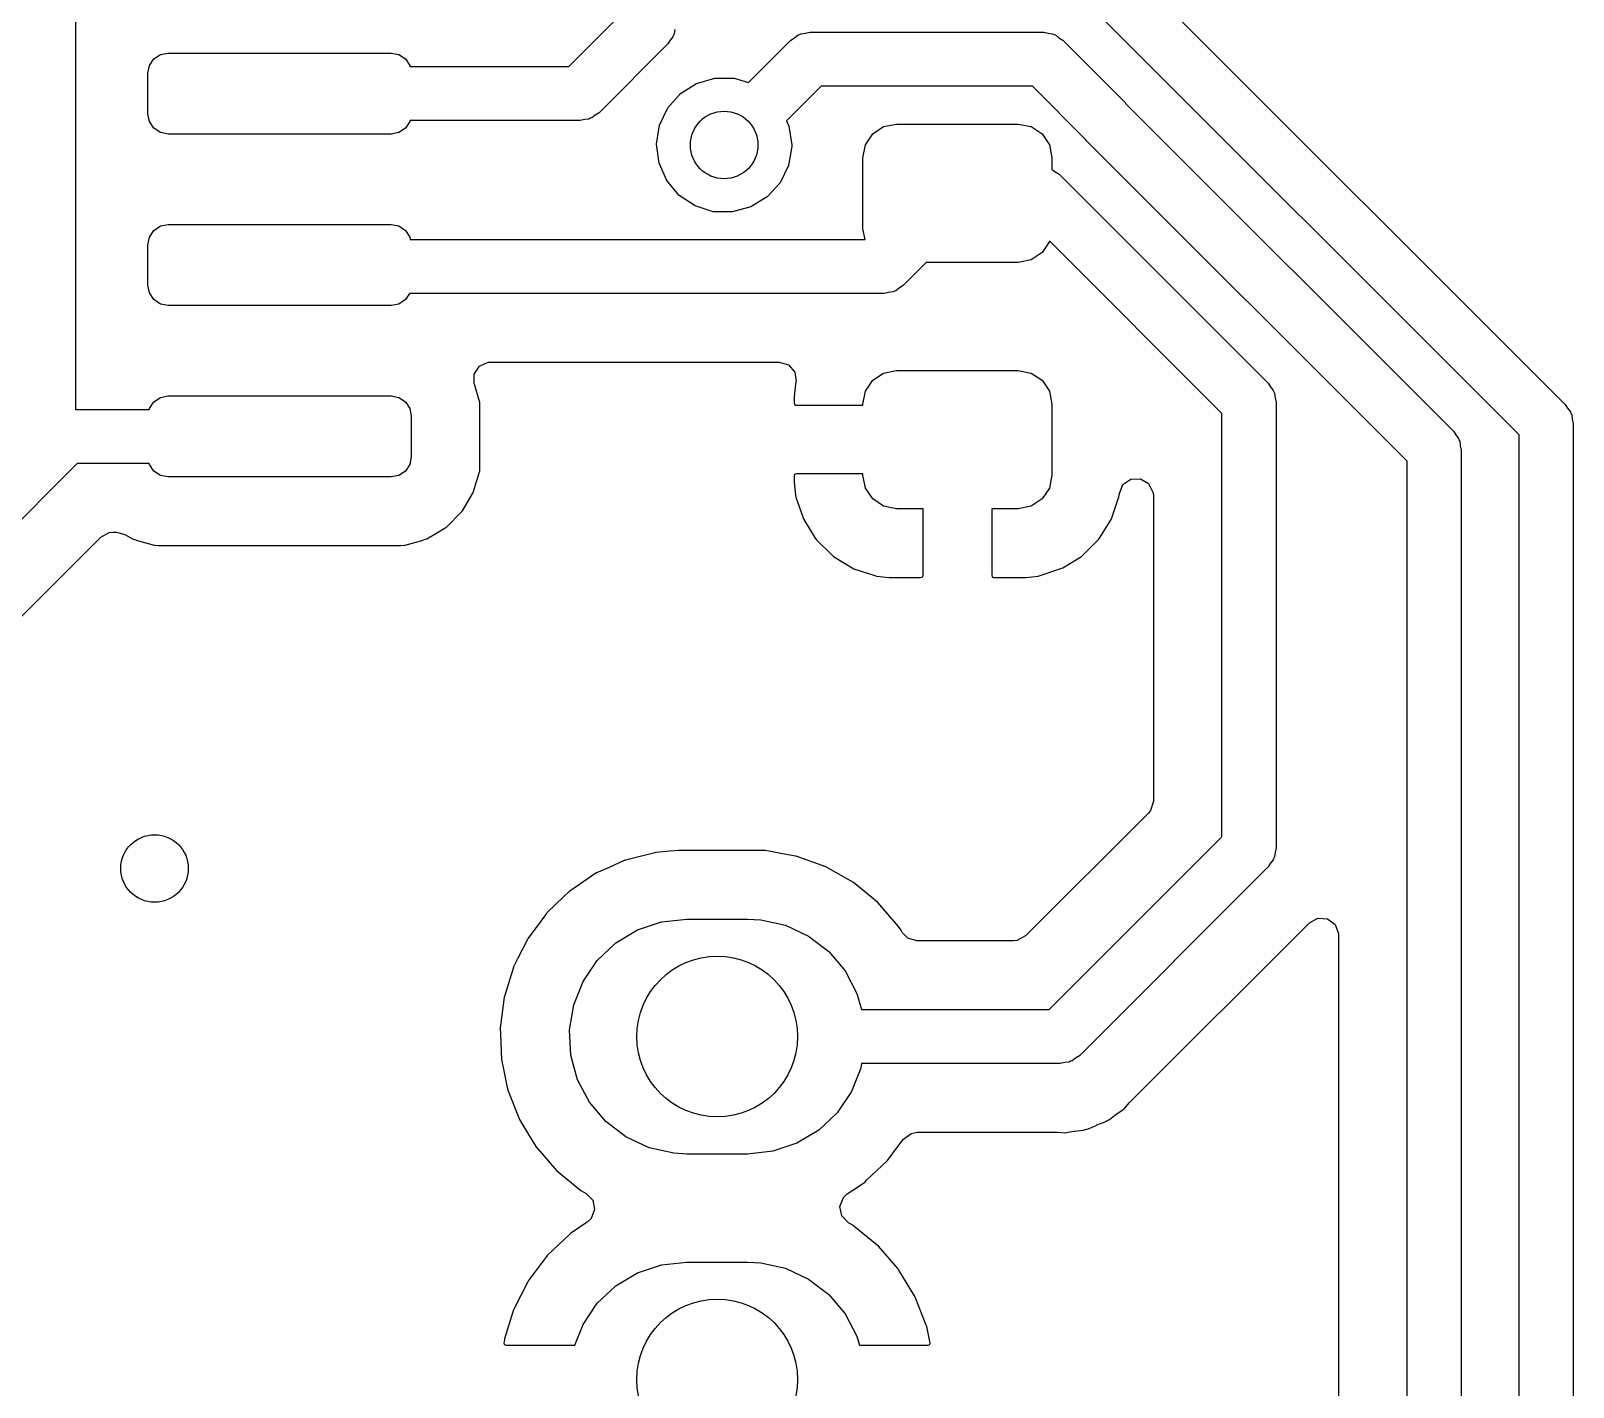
# Model space of a CAD drawing. Extents: x 83 to 135, y -230 to -45.
# Drawn here: x 123.19 to 134.61, y -120.07 to -110.03 of the extents above; entities that cross this region are included whole.
import ezdxf

# ---------------------------------------------------------------- set-up
doc = ezdxf.new("R2010")
doc.units = 0
doc.layers.add('BLACK', color=7, linetype='CONTINUOUS')

msp = doc.modelspace()

# ---------------------------------------------------------------- linework, layer by layer
at = {"layer": 'BLACK', "linetype": 'CONTINUOUS'}
for p, q in [((123.519, -109.096), (123.519, -112.83)), ((130.87, -109.114), (134.548, -112.793)), ((134.207, -113.017), (130.645, -109.455)), ((127.171, -110.29), (127.562, -109.899)), ((127.942, -110.069), (127.921, -110.095)), ((127.945, -110.058), (127.942, -110.069)), ((127.951, -110.048), (127.945, -110.058)), ((127.955, -110.015), (127.951, -110.048)), ((128.815, -110.094), (128.843, -110.077)), ((128.843, -110.077), (128.869, -110.056)), ((128.869, -110.056), (128.88, -110.053)), ((128.88, -110.053), (128.89, -110.047)), ((128.89, -110.047), (128.923, -110.043)), ((128.923, -110.043), (128.956, -110.036)), ((128.956, -110.036), (130.687, -110.036)), ((130.687, -110.036), (130.719, -110.043)), ((130.719, -110.043), (130.753, -110.047)), ((130.753, -110.047), (130.762, -110.053)), ((130.762, -110.053), (130.774, -110.056)), ((130.774, -110.056), (130.8, -110.077)), ((130.8, -110.077), (130.828, -110.095)), ((124.148, -110.201), (124.205, -110.19)), ((124.205, -110.19), (125.855, -110.19)), ((125.855, -110.19), (125.912, -110.201)), ((127.903, -110.123), (127.395, -110.632)), ((127.921, -110.095), (127.903, -110.123)), ((128.501, -110.408), (128.815, -110.094)), ((130.828, -110.095), (131.289, -110.556)), ((124.055, -110.34), (124.066, -110.283)), ((124.066, -110.283), (124.099, -110.234)), ((124.099, -110.234), (124.148, -110.201)), ((125.912, -110.201), (125.961, -110.234)), ((125.961, -110.234), (125.994, -110.283)), ((125.994, -110.283), (125.995, -110.29)), ((125.995, -110.29), (127.171, -110.29)), ((124.055, -110.64), (124.055, -110.34)), ((127.997, -110.49), (128.117, -110.415)), ((128.117, -110.415), (128.253, -110.376)), ((128.253, -110.376), (128.395, -110.376)), ((128.395, -110.376), (128.501, -110.408)), ((127.903, -110.596), (127.997, -110.49)), ((129.039, -110.436), (128.783, -110.692)), ((130.604, -110.436), (129.039, -110.436)), ((131, -110.832), (130.604, -110.436)), ((124.066, -110.697), (124.055, -110.64)), ((127.367, -110.649), (127.341, -110.67)), ((127.395, -110.632), (127.367, -110.649)), ((127.843, -110.725), (127.903, -110.596)), ((131.289, -110.556), (131.295, -110.565)), ((131.295, -110.565), (133.72, -112.99)), ((124.099, -110.746), (124.066, -110.697)), ((124.148, -110.779), (124.099, -110.746)), ((125.961, -110.746), (125.912, -110.779)), ((125.994, -110.697), (125.961, -110.746)), ((125.995, -110.69), (125.994, -110.697)), ((127.254, -110.69), (125.995, -110.69)), ((127.287, -110.683), (127.254, -110.69)), ((127.32, -110.679), (127.287, -110.683)), ((127.33, -110.673), (127.32, -110.679)), ((127.341, -110.67), (127.33, -110.673)), ((127.821, -110.865), (127.843, -110.725)), ((128.783, -110.692), (128.801, -110.731)), ((128.801, -110.731), (128.821, -110.871)), ((129.421, -110.789), (129.502, -110.735)), ((129.502, -110.735), (129.598, -110.716)), ((129.598, -110.716), (130.498, -110.716)), ((130.498, -110.716), (130.594, -110.735)), ((130.594, -110.735), (130.675, -110.789)), ((124.205, -110.79), (124.148, -110.779)), ((125.855, -110.79), (124.205, -110.79)), ((125.912, -110.779), (125.855, -110.79)), ((127.839, -111.005), (127.821, -110.865)), ((128.821, -110.871), (128.821, -110.883)), ((129.348, -110.966), (129.367, -110.87)), ((129.367, -110.87), (129.421, -110.789)), ((130.675, -110.789), (130.729, -110.87)), ((130.729, -110.87), (130.748, -110.966)), ((131.006, -110.842), (131, -110.832)), ((133.379, -113.214), (131.006, -110.842)), ((128.821, -110.883), (128.797, -111.023)), ((129.348, -111.491), (129.348, -110.966)), ((130.748, -110.966), (130.748, -111.05)), ((127.896, -111.135), (127.839, -111.005)), ((128.797, -111.023), (128.735, -111.151)), ((130.748, -111.05), (130.773, -111.069)), ((130.773, -111.069), (130.801, -111.087)), ((130.801, -111.087), (132.349, -112.635)), ((127.988, -111.244), (127.896, -111.135)), ((128.735, -111.151), (128.64, -111.256)), ((128.106, -111.322), (127.988, -111.244)), ((128.241, -111.365), (128.106, -111.322)), ((128.519, -111.33), (128.383, -111.367)), ((128.64, -111.256), (128.519, -111.33)), ((128.383, -111.367), (128.241, -111.365)), ((124.055, -111.61), (124.066, -111.553)), ((124.066, -111.553), (124.099, -111.504)), ((124.099, -111.504), (124.148, -111.471)), ((124.148, -111.471), (124.205, -111.46)), ((124.205, -111.46), (125.855, -111.46)), ((125.855, -111.46), (125.912, -111.471)), ((125.912, -111.471), (125.961, -111.504)), ((125.961, -111.504), (125.994, -111.553)), ((125.994, -111.553), (125.997, -111.571)), ((129.364, -111.571), (129.348, -111.491)), ((124.055, -111.91), (124.055, -111.61)), ((125.997, -111.571), (129.364, -111.571)), ((130.675, -111.668), (130.594, -111.722)), ((130.729, -111.587), (130.675, -111.668)), ((130.73, -111.582), (130.729, -111.587)), ((132.007, -112.859), (130.73, -111.582)), ((129.818, -111.741), (129.647, -111.912)), ((130.498, -111.741), (129.818, -111.741)), ((130.594, -111.722), (130.498, -111.741)), ((124.066, -111.967), (124.055, -111.91)), ((124.099, -112.016), (124.066, -111.967)), ((124.148, -112.049), (124.099, -112.016)), ((125.961, -112.016), (125.912, -112.049)), ((125.992, -111.971), (125.961, -112.016)), ((129.506, -111.971), (125.992, -111.971)), ((129.539, -111.963), (129.506, -111.971)), ((129.572, -111.959), (129.539, -111.963)), ((129.582, -111.953), (129.572, -111.959)), ((129.593, -111.951), (129.582, -111.953)), ((129.619, -111.93), (129.593, -111.951)), ((129.647, -111.912), (129.619, -111.93)), ((124.205, -112.06), (124.148, -112.049)), ((125.855, -112.06), (124.205, -112.06)), ((125.912, -112.049), (125.855, -112.06)), ((126.471, -112.569), (126.51, -112.51)), ((126.471, -112.64), (126.471, -112.569)), ((126.51, -112.51), (126.574, -112.48)), ((126.574, -112.48), (126.592, -112.479)), ((126.592, -112.479), (128.729, -112.479)), ((128.729, -112.479), (128.797, -112.499)), ((128.797, -112.499), (128.844, -112.553)), ((128.844, -112.553), (128.854, -112.623)), ((129.421, -112.614), (129.502, -112.56)), ((129.502, -112.56), (129.598, -112.541)), ((129.598, -112.541), (130.498, -112.541)), ((130.498, -112.541), (130.594, -112.56)), ((130.594, -112.56), (130.675, -112.614)), ((126.472, -112.643), (126.471, -112.64)), ((126.509, -112.77), (126.472, -112.643)), ((128.85, -112.643), (128.84, -112.737)), ((128.852, -112.631), (128.85, -112.643)), ((128.854, -112.623), (128.852, -112.631)), ((129.348, -112.791), (129.367, -112.695)), ((129.367, -112.695), (129.421, -112.614)), ((130.675, -112.614), (130.729, -112.695)), ((130.729, -112.695), (130.748, -112.791)), ((132.349, -112.635), (132.366, -112.663)), ((132.366, -112.663), (132.387, -112.689)), ((132.387, -112.689), (132.39, -112.7)), ((132.39, -112.7), (132.396, -112.71)), ((124.066, -112.823), (124.099, -112.774)), ((124.099, -112.774), (124.148, -112.741)), ((124.148, -112.741), (124.205, -112.73)), ((124.205, -112.73), (125.855, -112.73)), ((125.855, -112.73), (125.912, -112.741)), ((125.912, -112.741), (125.961, -112.774)), ((125.961, -112.774), (125.994, -112.823)), ((126.511, -112.776), (126.509, -112.77)), ((126.509, -112.77), (126.509, -112.77)), ((126.511, -112.783), (126.511, -112.776)), ((126.513, -112.809), (126.511, -112.783)), ((126.511, -112.783), (126.511, -112.783)), ((126.513, -112.813), (126.513, -112.809)), ((126.513, -113.247), (126.513, -112.813)), ((128.84, -112.737), (128.84, -112.744)), ((128.84, -112.744), (128.84, -112.781)), ((128.84, -112.781), (128.844, -112.797)), ((128.844, -112.797), (128.846, -112.798)), ((128.846, -112.798), (128.854, -112.799)), ((128.854, -112.799), (129.348, -112.799)), ((129.348, -112.799), (129.348, -112.791)), ((130.748, -112.791), (130.748, -113.316)), ((132.396, -112.71), (132.4, -112.743)), ((132.4, -112.743), (132.407, -112.776)), ((132.407, -112.776), (132.407, -116.078)), ((134.548, -112.793), (134.566, -112.821)), ((123.519, -112.83), (124.065, -112.83)), ((124.065, -112.83), (124.066, -112.823)), ((125.994, -112.823), (126.005, -112.88)), ((126.005, -112.88), (126.005, -113.18)), ((132.007, -115.995), (132.007, -112.859)), ((134.566, -112.821), (134.587, -112.847)), ((134.587, -112.847), (134.589, -112.859)), ((134.589, -112.859), (134.596, -112.868)), ((134.596, -112.868), (134.599, -112.902)), ((134.599, -112.902), (134.607, -112.934)), ((133.72, -112.99), (133.738, -113.019)), ((133.738, -113.019), (133.759, -113.045)), ((133.759, -113.045), (133.761, -113.056)), ((134.207, -221.872), (134.207, -113.017)), ((134.607, -112.934), (134.607, -221.956)), ((133.761, -113.056), (133.767, -113.066)), ((133.767, -113.066), (133.771, -113.099)), ((133.771, -113.099), (133.779, -113.132)), ((133.779, -113.132), (133.779, -211.482)), ((123.532, -113.23), (120.774, -115.988)), ((124.065, -113.23), (123.532, -113.23)), ((124.066, -113.237), (124.065, -113.23)), ((124.099, -113.286), (124.066, -113.237)), ((125.994, -113.237), (125.961, -113.286)), ((126.005, -113.18), (125.994, -113.237)), ((126.511, -113.273), (126.513, -113.249)), ((126.511, -113.284), (126.511, -113.273)), ((126.513, -113.249), (126.513, -113.247)), ((126.513, -113.249), (126.513, -113.249)), ((133.379, -211.399), (133.379, -113.214)), ((124.148, -113.319), (124.099, -113.286)), ((124.205, -113.33), (124.148, -113.319)), ((125.855, -113.33), (124.205, -113.33)), ((125.912, -113.319), (125.855, -113.33)), ((125.961, -113.286), (125.912, -113.319)), ((126.464, -113.444), (126.488, -113.363)), ((126.488, -113.363), (126.511, -113.284)), ((128.842, -113.313), (128.84, -113.321)), ((128.84, -113.321), (128.84, -113.363)), ((128.84, -113.363), (128.84, -113.37)), ((128.84, -113.37), (128.85, -113.465)), ((128.843, -113.312), (128.842, -113.313)), ((128.858, -113.307), (128.843, -113.312)), ((129.348, -113.307), (128.858, -113.307)), ((129.348, -113.316), (129.348, -113.307)), ((129.367, -113.412), (129.348, -113.316)), ((130.748, -113.316), (130.729, -113.412)), ((131.247, -113.453), (131.274, -113.387)), ((131.274, -113.387), (131.332, -113.346)), ((131.332, -113.346), (131.403, -113.343)), ((131.403, -113.343), (131.464, -113.379)), ((131.464, -113.379), (131.496, -113.443)), ((126.383, -113.58), (126.46, -113.45)), ((126.46, -113.45), (126.464, -113.444)), ((128.85, -113.465), (128.853, -113.479)), ((128.853, -113.479), (128.905, -113.633)), ((129.421, -113.493), (129.367, -113.412)), ((129.502, -113.547), (129.421, -113.493)), ((130.675, -113.493), (130.594, -113.547)), ((130.729, -113.412), (130.675, -113.493)), ((131.192, -113.632), (131.243, -113.477)), ((131.243, -113.477), (131.246, -113.464)), ((131.246, -113.464), (131.247, -113.453)), ((131.496, -113.443), (131.499, -113.466)), ((131.499, -113.466), (131.499, -115.732)), ((126.262, -113.704), (126.379, -113.587)), ((126.379, -113.587), (126.383, -113.58)), ((126.383, -113.58), (126.383, -113.58)), ((129.598, -113.566), (129.502, -113.547)), ((129.794, -113.566), (129.598, -113.566)), ((129.794, -114.06), (129.794, -113.566)), ((130.498, -113.566), (130.302, -113.566)), ((130.302, -113.566), (130.302, -114.056)), ((130.594, -113.547), (130.498, -113.566)), ((126.175, -113.756), (126.255, -113.708)), ((126.255, -113.708), (126.262, -113.704)), ((126.255, -113.708), (126.255, -113.708)), ((128.905, -113.633), (128.911, -113.646)), ((128.911, -113.646), (128.996, -113.784)), ((131.101, -113.783), (131.186, -113.645)), ((131.186, -113.645), (131.192, -113.632)), ((122.663, -114.818), (123.706, -113.775)), ((123.706, -113.775), (123.768, -113.741)), ((123.768, -113.741), (123.795, -113.739)), ((123.795, -113.739), (123.821, -113.739)), ((123.821, -113.739), (123.885, -113.756)), ((123.885, -113.756), (123.941, -113.789)), ((123.941, -113.789), (123.949, -113.791)), ((123.949, -113.791), (123.949, -113.791)), ((123.949, -113.791), (123.984, -113.802)), ((123.984, -113.802), (124.101, -113.836)), ((124.101, -113.836), (124.108, -113.836)), ((124.108, -113.836), (124.108, -113.836)), ((124.108, -113.836), (124.136, -113.838)), ((124.136, -113.838), (124.136, -113.838)), ((124.136, -113.838), (124.138, -113.838)), ((124.138, -113.838), (125.922, -113.838)), ((125.922, -113.838), (125.924, -113.838)), ((125.924, -113.838), (125.952, -113.836)), ((125.924, -113.838), (125.924, -113.838)), ((125.952, -113.836), (125.952, -113.836)), ((125.952, -113.836), (125.959, -113.836)), ((125.959, -113.836), (126.076, -113.802)), ((126.076, -113.802), (126.111, -113.791)), ((126.111, -113.791), (126.119, -113.789)), ((126.111, -113.791), (126.111, -113.791)), ((126.119, -113.789), (126.175, -113.756)), ((128.996, -113.784), (129.005, -113.795)), ((129.005, -113.795), (129.12, -113.91)), ((130.977, -113.909), (131.092, -113.794)), ((131.092, -113.794), (131.101, -113.783)), ((129.12, -113.91), (129.131, -113.919)), ((129.131, -113.919), (129.269, -114.004)), ((130.828, -114.003), (130.966, -113.918)), ((130.966, -113.918), (130.977, -113.909)), ((129.269, -114.004), (129.282, -114.01)), ((129.282, -114.01), (129.437, -114.061)), ((129.437, -114.061), (129.45, -114.064)), ((129.45, -114.064), (129.544, -114.074)), ((129.544, -114.074), (129.551, -114.074)), ((129.551, -114.074), (129.776, -114.074)), ((129.776, -114.074), (129.791, -114.07)), ((129.791, -114.07), (129.792, -114.068)), ((129.792, -114.068), (129.794, -114.06)), ((130.302, -114.056), (130.306, -114.071)), ((130.306, -114.071), (130.308, -114.072)), ((130.308, -114.072), (130.316, -114.074)), ((130.316, -114.074), (130.545, -114.074)), ((130.545, -114.074), (130.552, -114.074)), ((130.552, -114.074), (130.647, -114.064)), ((130.647, -114.064), (130.661, -114.061)), ((130.661, -114.061), (130.815, -114.009)), ((130.815, -114.009), (130.828, -114.003)), ((131.499, -115.732), (131.478, -115.8)), ((131.462, -115.821), (130.553, -116.73)), ((131.478, -115.8), (131.462, -115.821)), ((130.727, -117.275), (132.007, -115.995)), ((127.807, -116.113), (127.591, -116.169)), ((127.812, -116.111), (127.807, -116.113)), ((127.807, -116.113), (127.807, -116.113)), ((127.817, -116.111), (127.812, -116.111)), ((127.918, -116.102), (127.817, -116.111)), ((127.817, -116.111), (127.817, -116.111)), ((127.986, -116.096), (127.918, -116.102)), ((128.601, -116.096), (127.986, -116.096)), ((128.602, -116.097), (128.601, -116.096)), ((128.621, -116.097), (128.602, -116.097)), ((128.602, -116.097), (128.602, -116.097)), ((128.625, -116.098), (128.621, -116.097)), ((128.621, -116.097), (128.621, -116.097)), ((128.769, -116.124), (128.625, -116.098)), ((128.85, -116.138), (128.769, -116.124)), ((132.4, -116.111), (132.396, -116.144)), ((132.407, -116.078), (132.4, -116.111)), ((127.471, -116.222), (127.372, -116.266)), ((127.581, -116.172), (127.471, -116.222)), ((127.585, -116.17), (127.581, -116.172)), ((127.581, -116.172), (127.581, -116.172)), ((127.591, -116.169), (127.585, -116.17)), ((127.591, -116.169), (127.591, -116.169)), ((128.855, -116.139), (128.85, -116.138)), ((128.85, -116.138), (128.85, -116.138)), ((129.075, -116.219), (128.855, -116.139)), ((129.279, -116.335), (129.075, -116.219)), ((132.348, -116.219), (130.951, -117.617)), ((132.366, -116.191), (132.348, -116.219)), ((132.387, -116.165), (132.366, -116.191)), ((132.39, -116.154), (132.387, -116.165)), ((132.396, -116.144), (132.39, -116.154)), ((127.372, -116.266), (127.178, -116.397)), ((129.46, -116.483), (129.279, -116.335)), ((127.135, -116.438), (127.009, -116.558)), ((127.174, -116.4), (127.135, -116.438)), ((127.178, -116.397), (127.174, -116.4)), ((127.174, -116.4), (127.174, -116.4)), ((127.006, -116.563), (126.963, -116.62)), ((127.009, -116.558), (127.006, -116.563)), ((129.613, -116.66), (129.46, -116.483)), ((126.963, -116.62), (126.869, -116.746)), ((127.519, -116.782), (127.68, -116.685)), ((127.68, -116.685), (127.858, -116.625)), ((127.858, -116.625), (128.045, -116.605)), ((128.045, -116.605), (128.495, -116.605)), ((128.495, -116.605), (128.592, -116.61)), ((128.592, -116.61), (128.775, -116.651)), ((128.775, -116.651), (128.946, -116.731)), ((129.633, -116.692), (129.613, -116.66)), ((129.641, -116.706), (129.633, -116.692)), ((131.328, -117.959), (132.655, -116.632)), ((132.655, -116.632), (132.717, -116.598)), ((132.717, -116.598), (132.788, -116.603)), ((132.788, -116.603), (132.845, -116.646)), ((132.845, -116.646), (132.87, -116.712)), ((126.867, -116.751), (126.791, -116.9)), ((126.869, -116.746), (126.867, -116.751)), ((126.867, -116.751), (126.867, -116.751)), ((127.382, -116.911), (127.519, -116.782)), ((128.946, -116.731), (129.095, -116.845)), ((129.68, -116.746), (129.641, -116.706)), ((129.748, -116.766), (129.68, -116.746)), ((130.464, -116.766), (129.748, -116.766)), ((130.491, -116.764), (130.464, -116.766)), ((130.553, -116.73), (130.491, -116.764)), ((132.87, -116.712), (132.87, -116.721)), ((132.87, -116.721), (132.87, -128.89)), ((126.791, -116.9), (126.763, -116.954)), ((127.277, -117.067), (127.382, -116.911)), ((129.095, -116.845), (129.216, -116.989)), ((126.763, -116.954), (126.694, -117.178)), ((129.216, -116.989), (129.304, -117.155)), ((127.207, -117.241), (127.277, -117.067)), ((129.304, -117.155), (129.337, -117.275)), ((126.693, -117.183), (126.668, -117.374)), ((126.694, -117.178), (126.693, -117.183)), ((126.693, -117.183), (126.693, -117.183)), ((127.176, -117.426), (127.207, -117.241)), ((126.668, -117.374), (126.663, -117.41)), ((129.337, -117.275), (130.727, -117.275)), ((126.663, -117.41), (126.663, -117.415)), ((126.663, -117.415), (126.663, -117.415)), ((126.663, -117.415), (126.665, -117.456)), ((126.665, -117.456), (126.672, -117.644)), ((127.186, -117.614), (127.176, -117.426)), ((127.236, -117.795), (127.186, -117.614)), ((126.672, -117.644), (126.689, -117.728)), ((126.689, -117.728), (126.713, -117.84)), ((129.333, -117.709), (129.263, -117.883)), ((129.339, -117.675), (129.333, -117.709)), ((130.81, -117.675), (129.339, -117.675)), ((130.843, -117.668), (130.81, -117.675)), ((130.876, -117.664), (130.843, -117.668)), ((130.886, -117.658), (130.876, -117.664)), ((130.897, -117.655), (130.886, -117.658)), ((130.923, -117.634), (130.897, -117.655)), ((130.951, -117.617), (130.923, -117.634)), ((126.713, -117.84), (126.72, -117.873)), ((127.324, -117.961), (127.236, -117.795)), ((126.72, -117.873), (126.806, -118.09)), ((129.263, -117.883), (129.158, -118.039)), ((127.445, -118.105), (127.324, -117.961)), ((129.158, -118.039), (129.021, -118.168)), ((131.173, -118.089), (131.224, -118.05)), ((131.224, -118.05), (131.229, -118.047)), ((131.229, -118.047), (131.276, -118.015)), ((131.276, -118.015), (131.282, -118.01)), ((131.276, -118.015), (131.276, -118.015)), ((131.282, -118.01), (131.323, -117.964)), ((131.323, -117.964), (131.328, -117.959)), ((126.806, -118.09), (126.831, -118.131)), ((126.831, -118.131), (126.865, -118.188)), ((127.594, -118.219), (127.445, -118.105)), ((129.021, -118.168), (128.86, -118.265)), ((129.705, -118.192), (129.749, -118.183)), ((129.749, -118.183), (130.781, -118.183)), ((130.781, -118.183), (130.79, -118.184)), ((130.79, -118.184), (130.84, -118.187)), ((130.847, -118.188), (130.855, -118.186)), ((130.855, -118.186), (130.881, -118.182)), ((130.855, -118.186), (130.855, -118.186)), ((130.881, -118.182), (130.91, -118.177)), ((130.91, -118.177), (130.917, -118.176)), ((130.917, -118.176), (130.98, -118.168)), ((130.98, -118.168), (130.987, -118.165)), ((130.987, -118.165), (130.99, -118.165)), ((130.99, -118.165), (131.006, -118.16)), ((131.006, -118.16), (131.009, -118.16)), ((131.009, -118.16), (131.016, -118.158)), ((131.016, -118.158), (131.075, -118.133)), ((131.075, -118.133), (131.081, -118.13)), ((131.081, -118.13), (131.134, -118.11)), ((131.134, -118.11), (131.141, -118.107)), ((131.134, -118.11), (131.134, -118.11)), ((131.141, -118.107), (131.147, -118.103)), ((131.147, -118.103), (131.149, -118.102)), ((131.149, -118.102), (131.164, -118.094)), ((131.164, -118.094), (131.166, -118.092)), ((131.166, -118.092), (131.173, -118.089)), ((126.865, -118.188), (126.927, -118.29)), ((126.927, -118.29), (127.08, -118.467)), ((127.765, -118.299), (127.594, -118.219)), ((127.948, -118.34), (127.765, -118.299)), ((128.86, -118.265), (128.682, -118.325)), ((129.531, -118.392), (129.607, -118.29)), ((129.607, -118.29), (129.648, -118.234)), ((129.648, -118.234), (129.705, -118.192)), ((130.84, -118.187), (130.84, -118.187)), ((130.84, -118.187), (130.847, -118.188)), ((128.045, -118.345), (127.948, -118.34)), ((128.495, -118.345), (128.045, -118.345)), ((128.682, -118.325), (128.495, -118.345)), ((129.452, -118.467), (129.531, -118.392)), ((127.08, -118.467), (127.261, -118.615)), ((129.378, -118.537), (129.452, -118.467)), ((127.261, -118.615), (127.266, -118.618)), ((127.266, -118.618), (127.266, -118.618)), ((127.266, -118.618), (127.299, -118.637)), ((127.299, -118.637), (127.348, -118.688)), ((129.204, -118.667), (129.233, -118.64)), ((129.233, -118.64), (129.3, -118.595)), ((129.3, -118.595), (129.362, -118.553)), ((129.362, -118.553), (129.378, -118.537)), ((127.362, -118.757), (127.336, -118.823)), ((127.348, -118.688), (127.362, -118.757)), ((129.178, -118.733), (129.204, -118.667)), ((129.192, -118.803), (129.178, -118.733)), ((127.307, -118.851), (127.183, -118.934)), ((127.336, -118.823), (127.307, -118.851)), ((129.241, -118.854), (129.192, -118.803)), ((129.274, -118.873), (129.241, -118.854)), ((127.175, -118.941), (127.013, -119.095)), ((127.183, -118.934), (127.175, -118.941)), ((129.282, -118.879), (129.274, -118.873)), ((129.455, -119.02), (129.282, -118.879)), ((127.013, -119.095), (127.006, -119.103)), ((129.463, -119.028), (129.455, -119.02)), ((129.609, -119.196), (129.463, -119.028)), ((127.006, -119.103), (126.873, -119.282)), ((127.68, -119.225), (127.858, -119.165)), ((127.858, -119.165), (128.045, -119.145)), ((128.045, -119.145), (128.495, -119.145)), ((128.495, -119.145), (128.592, -119.15)), ((128.592, -119.15), (128.775, -119.191)), ((128.775, -119.191), (128.946, -119.271)), ((129.615, -119.205), (129.609, -119.196)), ((129.731, -119.396), (129.615, -119.205)), ((126.867, -119.291), (126.766, -119.49)), ((126.873, -119.282), (126.867, -119.291)), ((127.382, -119.451), (127.519, -119.322)), ((127.519, -119.322), (127.68, -119.225)), ((128.946, -119.271), (129.095, -119.385)), ((129.095, -119.385), (129.216, -119.529)), ((129.736, -119.405), (129.731, -119.396)), ((129.818, -119.613), (129.736, -119.405)), ((126.762, -119.5), (126.696, -119.713)), ((126.766, -119.49), (126.762, -119.5)), ((127.277, -119.607), (127.382, -119.451)), ((129.216, -119.529), (129.304, -119.695)), ((127.215, -119.761), (127.277, -119.607)), ((129.821, -119.623), (129.818, -119.613)), ((129.847, -119.746), (129.821, -119.623)), ((126.694, -119.723), (126.691, -119.743)), ((126.691, -119.743), (126.693, -119.757)), ((126.693, -119.757), (126.706, -119.761)), ((126.696, -119.713), (126.694, -119.723)), ((126.706, -119.761), (127.215, -119.761)), ((129.304, -119.695), (129.322, -119.761)), ((129.322, -119.761), (129.832, -119.761)), ((129.832, -119.761), (129.845, -119.757)), ((129.845, -119.757), (129.847, -119.746))]:
    msp.add_line(p, q, dxfattribs=at)
at = {"layer": 'BLACK'}
for centre, radius in [((128.321, -110.871), 0.25), ((124.104, -116.23), 0.25), ((128.27, -117.475), 0.595), ((128.27, -120.015), 0.595)]:
    msp.add_circle(centre, radius, dxfattribs=at)

doc.saveas('drawing.dxf')
